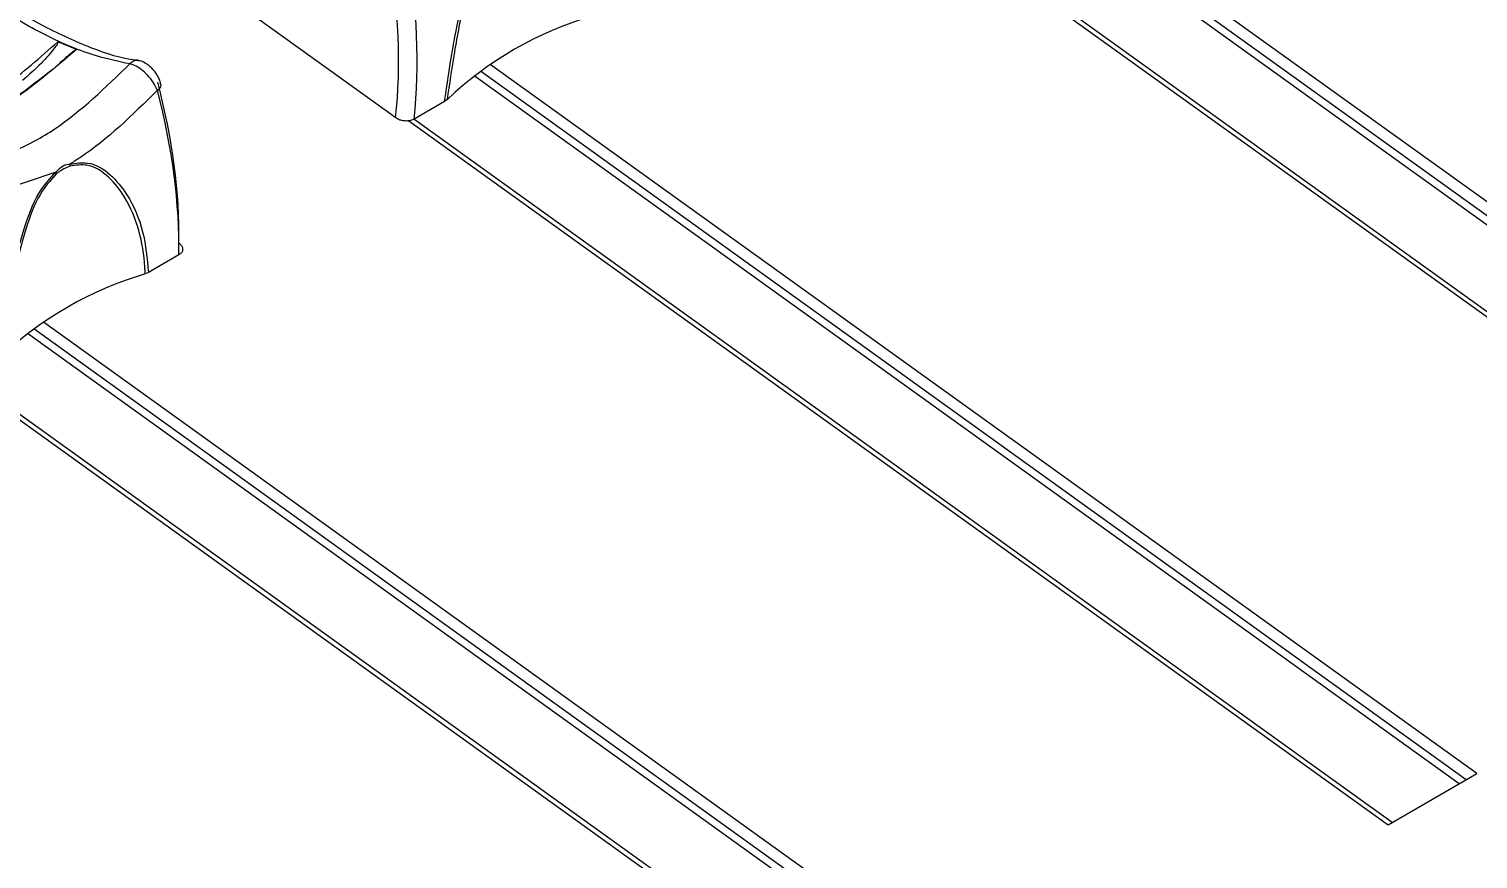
# Model space of a CAD drawing. Header units: inches. Extents: x 1.2 to 43.4, y 1.7 to 28.6.
# Drawn here: x 3.861 to 5.441, y 13.407 to 14.313 of the extents above; entities that cross this region are included whole.
import ezdxf

# ---------------------------------------------------------------- set-up
doc = ezdxf.new("R2010")
doc.units = ezdxf.units.IN
doc.header["$MEASUREMENT"] = 0

msp = doc.modelspace()

# ---------------------------------------------------------------- linework, layer by layer
for p, q in [((5.9271, 13.7816), (4.8511, 14.5553)), ((5.9077, 13.7703), (4.8336, 14.5427)), ((5.9155, 13.7748), (4.8404, 14.5479)), ((4.7622, 14.4938), (5.8304, 13.7257)), ((5.8348, 13.7283), (4.7679, 14.4954)), ((4.2609, 14.2157), (4.0167, 14.3914)), ((3.9129, 14.2903), (3.8924, 14.2987)), ((5.44, 13.5004), (4.3639, 14.2741)), ((5.4206, 13.4891), (4.3465, 14.2615)), ((5.4284, 13.4936), (4.3533, 14.2667)), ((4.0051, 14.2519), (4.0051, 14.2521)), ((4.3142, 14.2334), (4.2811, 14.2143)), ((4.317, 14.2356), (4.3142, 14.2334)), ((4.2751, 14.2126), (5.3432, 13.4445)), ((5.3477, 13.4471), (4.2808, 14.2142)), ((3.8902, 14.1564), (3.7858, 14.1215)), ((4.0244, 14.0662), (3.9913, 14.0471)), ((3.9913, 14.0471), (3.9878, 14.0455)), ((4.9412, 13.2124), (3.8662, 13.9855)), ((4.9529, 13.2191), (3.8768, 13.9929)), ((4.9335, 13.2079), (3.8593, 13.9803)), ((3.788, 13.9314), (4.8561, 13.1633)), ((4.8606, 13.1659), (3.7937, 13.933)), ((5.3432, 13.4445), (5.44, 13.5004))]:
    msp.add_line(p, q)
at = {"flags": 128}
msp.add_lwpolyline([(4.001, 14.2458), (4.0028, 14.2471), (4.0041, 14.2484), (4.0049, 14.2497), (4.0053, 14.251), (4.0051, 14.2519)], dxfattribs=at)
for centre, radius, start, end in [((4.5841, 13.9552), 0.3872, 106.3815, 133.6131), ((3.9788, 14.2682), 0.0101, 83.9827, 141.2622), ((3.8827, 14.1645), 0.0231, 356.7505, 2.1963), ((3.8708, 14.1493), 0.0207, 14.6595, 20.0375), ((4.0969, 13.674), 0.3872, 106.3815, 133.6131)]:
    msp.add_arc(centre, radius, start, end)
for centre, major_axis, ratio, start_param, end_param in [((3.8303, 14.4976), (-0.2821, 0.5398), 0.610422, 3.882904, 4.230235), ((3.8404, 14.5029), (-0.2893, 0.5523), 0.609678, 3.882247, 4.229577), ((3.5963, 14.3625), (-0.324, 0.5157), 0.54313, 3.836956, 4.184286), ((3.5861, 14.3561), (-0.3312, 0.5282), 0.54393, 3.83737, 4.1847)]:
    msp.add_ellipse(centre, major_axis=major_axis, ratio=ratio, start_param=start_param, end_param=end_param)
for points, knots in [([(4.3142, 14.2334), (4.3146, 14.2364), (4.3197, 14.2701), (4.3272, 14.3207), (4.3439, 14.3817), (4.3577, 14.4164), (4.3718, 14.4315), (4.3773, 14.4376)], [0, 0, 0, 0, 0.047044, 0.53055, 0.70693, 0.883364, 1, 1, 1, 1]), ([(4.3779, 14.4357), (4.3725, 14.4298), (4.359, 14.415), (4.3457, 14.381), (4.3338, 14.3368), (4.3245, 14.2865), (4.3195, 14.2526), (4.317, 14.2356)], [0, 0, 0, 0, 0.114748, 0.290048, 0.466606, 0.73294, 1, 1, 1, 1]), ([(3.9709, 14.2745), (3.9589, 14.2771), (3.9292, 14.2835), (3.8785, 14.3047), (3.8256, 14.3358), (3.7922, 14.3622), (3.7781, 14.3733)], [0, 0, 0, 0, 0.196947, 0.486123, 0.783684, 1, 1, 1, 1]), ([(3.9799, 14.2785), (3.979, 14.2785), (3.9632, 14.2797), (3.9289, 14.2912), (3.8783, 14.3139), (3.835, 14.3399), (3.8094, 14.3608), (3.801, 14.3676)], [0, 0, 0, 0, 0.016399, 0.300191, 0.579937, 0.861129, 1, 1, 1, 1]), ([(3.6828, 14.1776), (3.7115, 14.1859), (3.7457, 14.1957), (3.7973, 14.2245), (3.8386, 14.2512), (3.8733, 14.2818), (3.8924, 14.2987)], [0, 0, 0, 0, 0.422732, 0.503535, 0.726272, 1, 1, 1, 1]), ([(3.9129, 14.2903), (3.8955, 14.2754), (3.8606, 14.2458), (3.8232, 14.2212), (3.7952, 14.205), (3.7588, 14.1856), (3.7272, 14.1763), (3.7035, 14.1694)], [0, 0, 0, 0, 0.242688, 0.485373, 0.515757, 0.637392, 1, 1, 1, 1]), ([(3.8924, 14.2987), (3.8924, 14.2987), (3.8925, 14.2986), (3.8926, 14.2984), (3.8926, 14.2979), (3.8917, 14.2958), (3.886, 14.2878), (3.8733, 14.2736), (3.8609, 14.2624), (3.854, 14.2563)], [0, 0, 0, 0, 0.003019, 0.006719, 0.013209, 0.034271, 0.132438, 0.522421, 1, 1, 1, 1]), ([(3.8928, 14.2739), (3.8935, 14.2745), (3.896, 14.2768), (3.8999, 14.2803), (3.9039, 14.2838), (3.9067, 14.2862), (3.9086, 14.2878), (3.9099, 14.2888), (3.9109, 14.2894), (3.9116, 14.2899), (3.9121, 14.2902), (3.9125, 14.2903), (3.9127, 14.2903), (3.9128, 14.2903), (3.9129, 14.2903)], [0, 0, 0, 0, 0.110128, 0.400747, 0.596752, 0.728893, 0.817994, 0.878199, 0.919034, 0.946906, 0.974742, 0.985959, 0.995007, 1, 1, 1, 1]), ([(3.7205, 14.1728), (3.7485, 14.1834), (3.8025, 14.2039), (3.8605, 14.2484), (3.8884, 14.2698)], [0, 0, 0, 0, 0.517847, 1, 1, 1, 1]), ([(3.7628, 14.1544), (3.7981, 14.1632), (3.841, 14.1739), (3.9112, 14.2167), (3.9444, 14.2488), (3.9709, 14.2745)], [0, 0, 0, 0, 0.482262, 0.585618, 1, 1, 1, 1]), ([(4.001, 14.2458), (3.9997, 14.2486), (3.9971, 14.2541), (3.9907, 14.2623), (3.9834, 14.2689), (3.9764, 14.2731), (3.9726, 14.2741), (3.9709, 14.2745)], [0, 0, 0, 0, 0.212333, 0.425634, 0.637855, 0.84454, 1, 1, 1, 1]), ([(4.0049, 14.2518), (4.0045, 14.2533), (4.0034, 14.2584), (3.9983, 14.2668), (3.9906, 14.2741), (3.984, 14.2778), (3.9805, 14.278), (3.98, 14.278)], [0, 0, 0, 0, 0.122723, 0.412965, 0.713724, 0.955459, 1, 1, 1, 1]), ([(4.001, 14.2458), (3.9739, 14.2189), (3.9432, 14.1887), (3.9096, 14.1677), (3.9058, 14.1653)], [0, 0, 0, 0, 0.886616, 1, 1, 1, 1]), ([(4.2811, 14.2143), (4.2799, 14.2138), (4.2774, 14.2126), (4.2726, 14.2121), (4.2677, 14.2126), (4.2637, 14.2139), (4.2617, 14.2152), (4.2609, 14.2157)], [0, 0, 0, 0, 0.214818, 0.429683, 0.644227, 0.858621, 1, 1, 1, 1]), ([(3.8902, 14.1564), (3.8916, 14.1579), (3.8952, 14.162), (3.9008, 14.165), (3.9046, 14.1653), (3.9058, 14.1653)], [0, 0, 0, 0, 0.304036, 0.787469, 1, 1, 1, 1]), ([(3.9058, 14.1631), (3.9012, 14.1611), (3.8961, 14.1588), (3.8914, 14.155), (3.8908, 14.1545)], [0, 0, 0, 0, 0.882814, 1, 1, 1, 1]), ([(3.9058, 14.1653), (3.9123, 14.1663), (3.9287, 14.1687), (3.9506, 14.1547), (3.9715, 14.1288), (3.9871, 14.0921), (3.9899, 14.0621), (3.9913, 14.0471)], [0, 0, 0, 0, 0.116438, 0.292573, 0.468655, 0.733955, 1, 1, 1, 1]), ([(3.9878, 14.0455), (3.9876, 14.048), (3.9864, 14.0775), (3.9761, 14.1169), (3.9489, 14.1519), (3.9279, 14.1661), (3.9121, 14.164), (3.9058, 14.1631)], [0, 0, 0, 0, 0.045206, 0.532625, 0.709475, 0.885064, 1, 1, 1, 1]), ([(3.8271, 13.9522), (3.8275, 13.9552), (3.8326, 13.9888), (3.8401, 14.0395), (3.8568, 14.1005), (3.8706, 14.1352), (3.8846, 14.1503), (3.8902, 14.1564)], [0, 0, 0, 0, 0.047044, 0.53055, 0.70693, 0.883364, 1, 1, 1, 1]), ([(3.8908, 14.1545), (3.8854, 14.1486), (3.8719, 14.1338), (3.8586, 14.0998), (3.8467, 14.0556), (3.8374, 14.0053), (3.8324, 13.9714), (3.8299, 13.9544)], [0, 0, 0, 0, 0.114746, 0.290046, 0.466605, 0.73294, 1, 1, 1, 1]), ([(4.0245, 14.0792), (4.0255, 14.0784), (4.0276, 14.0766), (4.0288, 14.0734), (4.0285, 14.0703), (4.0269, 14.0678), (4.0251, 14.0666), (4.0244, 14.0662)], [0, 0, 0, 0, 0.2148264, 0.4296698, 0.6442038, 0.8585871, 1, 1, 1, 1])]:
    msp.add_open_spline(points, degree=3, knots=knots)

doc.saveas('drawing.dxf')
